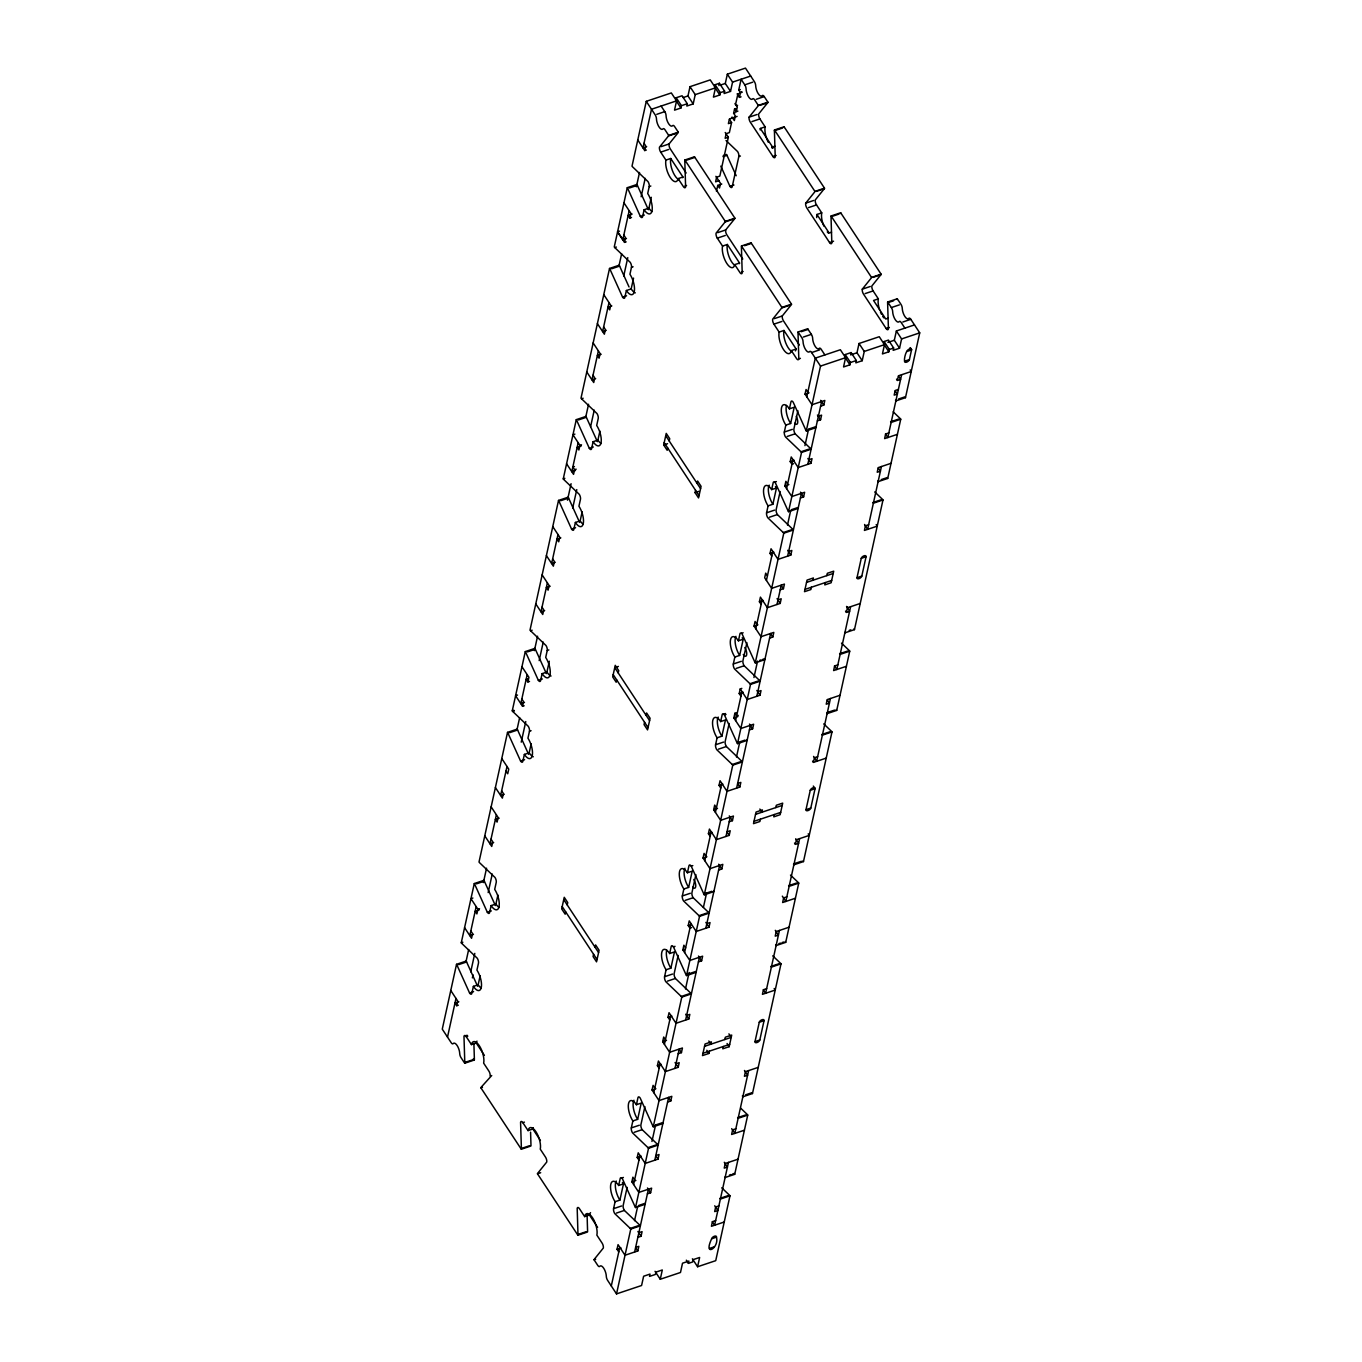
<?xml version="1.0" encoding="UTF-8"?>
<svg xmlns="http://www.w3.org/2000/svg" width="1362" height="1362" viewBox="0 0 1362 1362"><rect width="100%" height="100%" fill="white"/><g stroke="black" fill="none" stroke-linecap="round" stroke-linejoin="round"><path stroke-width="1.5" d="M911.587 349.642C906.683 345.982 903.755 358.598 904.606 361.202A2.758 1.396 -33.4 0 0 906.615 362.139A2.758 1.396 -33.4 0 0 909.407 359.585L911.587 349.642L910.276 347.65M477.619 986.309L466.604 961.964A3.677 1.464 71.5 0 0 466.127 961.095L456.525 964.313L442.275 1029.144L451.18 1042.679A3.677 1.464 71.5 0 0 453.154 1043.632A7.355 2.928 71.5 0 1 456.593 1044.79A7.355 2.928 71.5 0 1 459.505 1051.634L459.845 1054.597A3.677 1.464 71.5 0 0 461.037 1057.644L464.714 1063.228L474.317 1060.028A3.677 1.464 71.5 0 0 474.385 1059.244L473.891 1043.377M456.525 964.313A3.677 1.464 71.5 0 1 457.002 965.164L469.584 993.017A3.677 1.464 71.5 0 0 471.848 993.341L473.38 986.377A12.871 5.125 71.5 0 0 481.263 987.535A12.871 5.125 71.5 0 0 476.938 970.136L478.471 963.189A3.677 1.464 71.5 0 0 477.245 958.218L461.786 943.44A3.677 1.464 71.5 0 1 461.258 942.776L474.282 883.563L483.885 880.346A3.677 1.464 71.5 0 1 484.361 881.197L495.376 905.56M528.609 754.361L517.611 729.998A3.677 1.464 71.5 0 0 517.117 729.147L507.532 732.364L479.015 862.027A3.677 1.464 71.5 0 0 479.543 862.691L495.002 877.451A3.677 1.464 71.5 0 1 496.228 882.423L494.695 889.386A12.871 5.125 71.5 0 1 499.02 906.769A12.871 5.125 71.5 0 1 491.12 905.611L489.605 912.574A3.677 1.464 71.5 0 1 487.341 912.251L474.759 884.415A3.677 1.464 71.5 0 0 474.282 883.563M507.532 732.364A3.677 1.464 71.5 0 1 508.009 733.216L520.59 761.052A3.677 1.464 71.5 0 0 522.838 761.375L524.37 754.429A12.871 5.125 71.5 0 0 532.253 755.569A12.871 5.125 71.5 0 0 527.945 738.187L529.477 731.224A3.677 1.464 71.5 0 0 528.235 726.269L512.776 711.492A3.677 1.464 71.5 0 1 512.265 710.828L525.289 651.598L534.874 648.38A3.677 1.464 71.5 0 1 535.351 649.248L546.366 673.594M579.616 522.412L568.601 498.049A3.677 1.464 71.5 0 0 568.124 497.198L558.522 500.416L530.022 630.061A3.677 1.464 71.5 0 0 530.533 630.725L545.992 645.503A3.677 1.464 71.5 0 1 547.235 650.474L545.702 657.42A12.871 5.125 71.5 0 1 550.01 674.82A12.871 5.125 71.5 0 1 542.127 673.662L540.595 680.625A3.677 1.464 71.5 0 1 538.348 680.302L525.766 652.449A3.677 1.464 71.5 0 0 525.289 651.598M558.522 500.416A3.677 1.464 71.5 0 1 558.999 501.267L571.58 529.103A3.677 1.464 71.5 0 0 573.845 529.426L575.377 522.463A12.871 5.125 71.5 0 0 583.259 523.621A12.871 5.125 71.5 0 0 578.935 506.238L580.467 499.275A3.677 1.464 71.5 0 0 579.242 494.304L563.783 479.543A3.677 1.464 71.5 0 1 563.255 478.879L576.279 419.649L585.881 416.431A3.677 1.464 71.5 0 1 586.358 417.283L597.373 441.646M629.04 286.973L619.608 266.084A3.677 1.464 71.5 0 0 619.131 265.232L609.529 268.45L581.012 398.113A3.677 1.464 71.5 0 0 581.54 398.777L596.999 413.554A3.677 1.464 71.5 0 1 598.224 418.509L596.692 425.472A12.871 5.125 71.5 0 1 601.017 442.854A12.871 5.125 71.5 0 1 593.117 441.714L591.602 448.66A3.677 1.464 71.5 0 1 589.337 448.336L576.756 420.5A3.677 1.464 71.5 0 0 576.279 419.649M648.363 209.697L637.365 185.334A3.677 1.464 71.5 0 0 636.871 184.483L627.286 187.684L614.262 246.914A3.677 1.464 71.5 0 0 614.773 247.578L630.231 262.355A3.677 1.464 71.5 0 1 631.474 267.327L629.942 274.273A12.871 5.125 71.5 0 1 634.249 291.655A12.871 5.125 71.5 0 1 626.367 290.515L624.835 297.478A3.677 1.464 71.5 0 1 622.587 297.137L610.006 269.301A3.677 1.464 71.5 0 0 609.529 268.45M768.304 142.278A12.871 5.125 71.5 0 1 765.138 126.853L759.911 118.92A3.677 1.464 71.5 0 1 758.685 113.948L767.691 102.746A3.677 1.464 71.5 0 0 767.913 102.184L764.235 96.6A3.677 1.464 71.5 0 0 762.26 95.646A7.355 2.928 71.5 0 1 758.293 93.757A7.355 2.928 71.5 0 1 755.689 85.67A3.677 1.464 71.5 0 0 754.378 81.635L745.474 68.1L727.342 74.178L732.569 82.112L730.526 91.39L724.124 93.535L724.635 91.22L719.408 83.269L715.101 84.716L720.328 92.667L719.817 94.982L713.416 97.128L715.459 87.849L710.232 79.898L690.006 86.674L695.233 94.625L693.19 103.904L686.788 106.049L687.299 103.716L682.073 95.783L676.199 97.741L681.443 105.691L680.932 108.007L674.53 110.152L676.556 100.873L671.33 92.939L646.269 101.333L632.019 166.164A3.677 1.464 71.5 0 0 632.53 166.811L647.989 181.589A3.677 1.464 71.5 0 1 649.231 186.56L647.699 193.523A12.871 5.125 71.5 0 1 652.006 210.906A12.871 5.125 71.5 0 1 644.124 209.748L642.592 216.711A3.677 1.464 71.5 0 1 640.344 216.388L627.763 188.552A3.677 1.464 71.5 0 0 627.286 187.684M447.502 1037.095L455.998 998.431M476.189 906.615L469.805 935.609L473.465 934.383M496.381 814.799L489.997 843.793L493.657 842.567M507.005 766.483L500.62 795.476L504.28 794.25M527.179 674.667L520.812 703.66L524.472 702.434M547.371 582.851L541.003 611.844L544.647 610.619M557.994 534.517L551.627 563.51L555.287 562.285M578.186 442.701L571.802 471.695L575.462 470.469M598.378 350.885L591.993 379.879L595.654 378.653M609.001 302.568L602.617 331.562L606.277 330.336M626.469 238.52L622.809 239.746L629.176 210.752M465.974 961.81L468.664 949.535M483.391 882.576L486.557 868.173M516.913 730.083L519.637 717.723M534.398 650.627L537.564 636.207M567.46 500.195L571.087 483.714M585.847 416.619L588.554 404.259M618.91 266.169L621.634 253.826M636.377 186.781L639.527 172.463M458.33 1005.19L456.73 1005.718L457.734 1001.087L450.771 990.48M472.886 898.035L470.963 898.682L477.926 909.271L476.904 913.902L475.168 911.263L479.169 909.918M524.149 705.771L522.548 706.299L523.57 701.668L521.833 699.012M529.512 681.409L527.911 681.953L528.933 677.306L521.952 666.716M574.423 466.519L572.823 467.064L574.577 469.703L573.555 474.351L566.575 463.761M574.883 434.12L572.959 434.767L579.923 445.357L578.901 449.988L577.165 447.349L581.165 446.004M626.145 241.857L624.545 242.385L625.567 237.754L623.83 235.098M631.508 217.494L629.908 218.039L630.929 213.391L623.949 202.802M646.337 150.041L644.737 150.569L645.758 145.938L644.022 143.299M470.741 971.804L474.793 953.4M488.158 892.587L492.244 874.046M521.237 742.154L525.766 721.554M539.165 660.621L543.234 642.098M572.687 508.128L576.773 489.605M590.614 426.612L594.241 410.132M623.694 276.18L627.763 257.639M641.144 196.758L645.196 178.354M472.376 977.899L473.057 974.817M481.297 988.199A12.871 5.125 71.5 0 1 478.164 984.777L480.156 975.754M499.054 907.45A12.871 5.125 71.5 0 1 495.921 904.01L497.913 894.987M533.291 756.795A12.871 5.125 71.5 0 1 529.171 752.811L531.146 743.788M551.048 676.029A12.871 5.125 71.5 0 1 546.928 672.062L549.312 661.234M583.294 524.302A12.871 5.125 71.5 0 1 580.161 520.863L582.153 511.84M601.051 443.535A12.871 5.125 71.5 0 1 597.918 440.096L599.91 431.073M635.288 292.881A12.871 5.125 71.5 0 1 631.168 288.914L633.551 278.086M652.04 211.57A12.871 5.125 71.5 0 1 648.925 208.148L651.308 197.32M676.199 97.741L675.688 100.073L680.932 108.007M693.19 103.904L687.963 95.953L690.006 86.674M715.101 84.716L714.59 87.049L719.817 94.982M718.898 85.602L719.408 83.269M730.526 91.39L725.299 83.457L727.342 74.178M716.463 191.293L717.774 185.385L721.775 184.04M725.214 132.489L728.347 137.239L719.817 176.107L716.616 177.179L715.595 181.81L719.255 180.584M729.487 119.379L731.581 122.563L729.368 132.608L726.167 133.68L725.146 138.311L728.347 137.239M732.024 117.03L734.339 120.571L735.361 115.923L733.624 113.284L734.561 109.028L736.161 108.483M741.047 96.838L739.447 97.366L740.468 92.735L738.732 90.079L741.098 79.251L744.776 84.836A3.677 1.464 71.5 0 1 746.087 88.888A7.355 2.928 71.5 0 0 748.691 96.974A7.355 2.928 71.5 0 0 752.658 98.864A3.677 1.464 71.5 0 1 754.633 99.818L758.311 105.402A3.677 1.464 71.5 0 1 758.089 105.964L749.083 117.166A3.677 1.464 71.5 0 0 750.309 122.137L772.969 156.545A3.677 1.464 71.5 0 0 775.216 156.885L774.416 130.752A3.677 1.464 71.5 0 1 774.484 129.986L784.086 126.768L824.521 188.194A3.677 1.464 71.5 0 1 824.299 188.739L815.276 199.942A3.677 1.464 71.5 0 0 816.519 204.913L821.746 212.864A12.871 5.125 71.5 0 0 823.857 226.075M737.898 111.139L736.297 111.667L737.319 107.036L735.003 103.512M667.686 447.962L667.176 450.277L663.686 444.982L666.239 433.388L669.729 438.683L669.219 440.999M565.69 911.876L565.179 914.191L561.689 908.897L564.243 897.303L567.733 902.597L567.222 904.913M616.697 679.91L616.186 682.226L612.696 676.931L615.249 665.337L618.723 670.632L618.212 672.947M726.014 140.507L737.608 151.574A3.677 1.464 71.5 0 1 738.834 156.545L732.211 186.696A3.677 1.464 71.5 0 1 729.947 186.373L720.804 166.13M593.577 954.234L593.066 956.55L596.539 961.844L599.093 950.25L595.62 944.956L595.109 947.271M644.567 722.269L644.056 724.601L647.546 729.896L650.1 718.285L646.61 712.99L646.099 715.322M697.106 483.357L697.616 481.041L701.089 486.336L698.536 497.93L695.063 492.635L695.573 490.32M721.741 1187.8L729.47 1195.189A3.677 1.464 71.5 0 1 729.981 1195.836L715.731 1260.667L697.599 1266.745L699.642 1257.466L693.241 1259.612L692.73 1261.927L688.406 1263.374L688.917 1261.059L682.515 1263.204L680.489 1272.483L660.264 1279.258L662.307 1269.98L655.905 1272.125L655.394 1274.44L649.521 1276.398L650.032 1274.083L643.63 1276.228L641.587 1285.507L616.526 1293.9L630.776 1229.069A3.677 1.464 71.5 0 0 630.248 1228.405L614.79 1213.644A3.677 1.464 71.5 0 1 613.564 1208.673L615.096 1201.71A12.871 5.125 71.5 0 1 610.789 1184.327A12.871 5.125 71.5 0 1 618.671 1185.468L623.473 1183.867A12.871 5.125 71.5 0 0 622.434 1182.454M618.671 1185.468L620.204 1178.522A3.677 1.464 71.5 0 1 622.451 1178.845L635.032 1206.681A3.677 1.464 71.5 0 0 635.509 1207.532L645.111 1204.314A3.677 1.464 71.5 0 1 644.635 1203.463L638.642 1205.472M635.509 1207.532L648.533 1148.302A3.677 1.464 71.5 0 0 648.006 1147.655L632.547 1132.878A3.677 1.464 71.5 0 1 631.321 1127.906L632.853 1120.943A12.871 5.125 71.5 0 1 628.546 1103.561A12.871 5.125 71.5 0 1 636.429 1104.718L641.23 1103.101L637.654 1119.343L632.853 1120.943M636.429 1104.718L637.944 1097.755A3.677 1.464 71.5 0 1 640.208 1098.078L652.79 1125.914A3.677 1.464 71.5 0 0 653.266 1126.783L662.868 1123.565A3.677 1.464 71.5 0 1 662.511 1122.935M653.266 1126.783L681.783 997.12A3.677 1.464 71.5 0 0 681.255 996.456L665.797 981.679A3.677 1.464 71.5 0 1 664.571 976.707L666.086 969.761A12.871 5.125 71.5 0 1 661.779 952.378A12.871 5.125 71.5 0 1 669.661 953.519L674.462 951.919L670.887 968.144L666.086 969.761M669.661 953.519L671.194 946.556A3.677 1.464 71.5 0 1 673.441 946.896L675.041 946.352M695.744 971.736A3.677 1.464 71.5 0 0 696.118 972.366L686.516 975.584L699.54 916.354A3.677 1.464 71.5 0 0 699.012 915.69L683.554 900.929A3.677 1.464 71.5 0 1 682.328 895.958L683.843 888.994A12.871 5.125 71.5 0 1 679.536 871.612A12.871 5.125 71.5 0 1 687.418 872.753L692.219 871.152L688.644 887.394L683.843 888.994M687.418 872.753L688.951 865.806A3.677 1.464 71.5 0 1 691.198 866.13L692.798 865.585M713.62 891.191A3.677 1.464 71.5 0 0 713.875 891.599L704.273 894.817L732.773 765.155A3.677 1.464 71.5 0 0 732.262 764.508L716.804 749.73A3.677 1.464 71.5 0 1 715.561 744.759L717.093 737.795A12.871 5.125 71.5 0 1 712.786 720.413A12.871 5.125 71.5 0 1 720.668 721.571L725.469 719.953L721.894 736.195L717.093 737.795M720.668 721.571L722.2 714.607A3.677 1.464 71.5 0 1 724.448 714.931L726.048 714.403M746.87 740.009A3.677 1.464 71.5 0 0 747.108 740.417L737.506 743.635L750.53 684.405A3.677 1.464 71.5 0 0 750.002 683.741L734.544 668.963A3.677 1.464 71.5 0 1 733.318 663.992L734.85 657.046A12.871 5.125 71.5 0 1 730.543 639.663A12.871 5.125 71.5 0 1 738.425 640.804L743.226 639.204A12.871 5.125 71.5 0 0 742.188 637.774M738.425 640.804L739.958 633.841A3.677 1.464 71.5 0 1 742.205 634.181L754.786 662.017A3.677 1.464 71.5 0 0 755.263 662.868L764.865 659.651A3.677 1.464 71.5 0 1 764.388 658.799L762.788 659.327M755.263 662.868L783.78 533.206A3.677 1.464 71.5 0 0 783.252 532.542L767.793 517.764A3.677 1.464 71.5 0 1 766.568 512.81L768.083 505.847A12.871 5.125 71.5 0 1 763.776 488.464A12.871 5.125 71.5 0 1 771.658 489.605L776.459 488.005A12.871 5.125 71.5 0 0 775.438 486.592M771.658 489.605L773.19 482.659A3.677 1.464 71.5 0 1 775.438 482.982L788.036 510.818A3.677 1.464 71.5 0 0 788.513 511.669L798.115 508.452A3.677 1.464 71.5 0 1 797.638 507.6L791.237 509.746M788.513 511.669L801.537 452.439A3.677 1.464 71.5 0 0 801.009 451.775L785.551 437.015A3.677 1.464 71.5 0 1 784.325 432.043L785.84 425.08A12.871 5.125 71.5 0 1 781.533 407.698A12.871 5.125 71.5 0 1 789.415 408.855L794.216 407.238L790.641 423.48L785.84 425.08M789.415 408.855L790.947 401.892A3.677 1.464 71.5 0 1 793.195 402.216L805.793 430.051A3.677 1.464 71.5 0 0 806.27 430.903L815.872 427.702A3.677 1.464 71.5 0 1 815.497 427.072M615.096 1201.71L619.897 1200.109L623.473 1183.867M734.85 657.046L739.651 655.428L743.226 639.204M768.083 505.847L772.884 504.246L776.459 488.005M627.15 1187.358L623.166 1205.455A3.677 1.464 71.5 0 0 624.392 1210.426L639.851 1225.187A3.677 1.464 71.5 0 1 640.378 1225.851L630.776 1229.069M644.907 1106.608L640.923 1124.689A3.677 1.464 71.5 0 0 642.149 1129.66L657.608 1144.438A3.677 1.464 71.5 0 1 658.135 1145.084L648.533 1148.302M678.14 955.409L674.173 973.507A3.677 1.464 71.5 0 0 675.399 978.461L690.857 993.238A3.677 1.464 71.5 0 1 691.368 993.902L681.783 997.12M695.897 874.642L691.93 892.74A3.677 1.464 71.5 0 0 693.156 897.711L708.615 912.472A3.677 1.464 71.5 0 1 709.125 913.136L699.54 916.354M729.147 723.46L725.163 741.541A3.677 1.464 71.5 0 0 726.389 746.512L741.847 761.29A3.677 1.464 71.5 0 1 742.375 761.937L732.773 765.155M746.904 642.694L742.92 660.791A3.677 1.464 71.5 0 0 744.146 665.746L759.604 680.523A3.677 1.464 71.5 0 1 760.132 681.187L750.53 684.405M780.137 491.495L776.17 509.592A3.677 1.464 71.5 0 0 777.396 514.564L792.854 529.324A3.677 1.464 71.5 0 1 793.365 529.988L783.78 533.206M797.894 410.728L793.927 428.826A3.677 1.464 71.5 0 0 795.153 433.797L810.611 448.575A3.677 1.464 71.5 0 1 811.122 449.222L801.537 452.439M618.774 1251.933L617.037 1249.294L618.059 1244.647L625.022 1255.236L637.825 1250.946L638.846 1246.315L635.645 1247.388M647.41 1193.844L650.61 1192.772L651.632 1188.141L638.829 1192.414L631.866 1181.824L632.887 1177.194L634.624 1179.832M638.965 1160.118L637.212 1157.479L638.233 1152.831L645.213 1163.42L658.016 1159.13L659.038 1154.499L655.837 1155.572M667.601 1102.028L670.802 1100.956L671.824 1096.325L659.021 1100.598L652.058 1090.009L653.079 1085.378L654.816 1088.017M659.157 1068.302L657.403 1065.663L658.425 1061.015L665.388 1071.605L678.191 1067.314L679.212 1062.683L676.012 1063.756M678.225 1053.711L681.426 1052.639L682.447 1047.991L669.644 1052.281L662.681 1041.692L663.703 1037.044L665.439 1039.7M669.781 1019.985L668.027 1017.329L669.048 1012.698L676.029 1023.288L688.814 1018.997L689.836 1014.367L686.635 1015.439M698.417 961.895L701.617 960.823L702.639 956.175L689.836 960.465L682.856 949.876L683.877 945.228L685.631 947.884M691.555 927.624L689.955 928.169L688.219 925.513L689.24 920.882L696.203 931.472L709.006 927.182L710.028 922.551L706.827 923.623M718.608 870.08L721.809 869.007L722.813 864.359L710.028 868.65L703.047 858.06L704.069 853.412L705.805 856.068M710.147 836.353L708.41 833.697L709.432 829.066L716.395 839.656L729.198 835.366L730.219 830.735L727.019 831.807M729.232 821.746L732.433 820.673L733.454 816.042L720.651 820.333L713.671 809.743L714.692 805.095L716.429 807.751M720.77 788.019L719.034 785.38L720.055 780.732L727.019 791.339L739.821 787.049L740.843 782.401L737.642 783.473M749.406 729.93L752.607 728.857L753.629 724.226L740.826 728.517L733.863 717.927L734.884 713.279L736.484 712.752M740.962 696.22L739.208 693.564L740.23 688.934L741.83 688.389M769.598 638.114L772.799 637.041L773.82 632.411L761.017 636.701L754.054 626.111L755.076 621.464L756.812 624.119M761.154 604.405L759.4 601.749L760.422 597.118L767.402 607.707L780.188 603.417L781.209 598.769L778.008 599.842M771.777 556.071L770.024 553.432L771.045 548.784L778.025 559.373L790.811 555.083L791.833 550.452L788.632 551.525M800.413 497.981L803.614 496.909L804.636 492.261L791.833 496.551L784.852 485.962L785.874 481.331L787.628 483.97M793.552 463.727L791.952 464.255L790.215 461.616L791.237 456.968L798.2 467.558L811.003 463.267L812.024 458.636L808.824 459.709M820.605 406.165L823.806 405.093L824.827 400.445L812.024 404.735L805.044 394.146L806.066 389.515L807.802 392.154M611.3 1285.949L619.795 1247.303M633.602 1184.48L639.987 1155.487M653.794 1092.664L660.161 1063.671M664.418 1044.331L670.802 1015.337M684.609 952.515L690.977 923.521M704.801 860.699L711.168 831.705M715.425 812.382L721.792 783.388M735.599 720.566L741.984 691.573M755.791 628.75L762.158 599.757M766.414 580.433L772.799 551.44M786.606 488.617L792.973 459.624M806.798 396.802L815.293 358.138L840.354 349.745L845.581 357.678L843.555 366.957L849.939 364.812L850.45 362.496L845.223 354.563L851.097 352.588L856.323 360.538L855.813 362.854L862.214 360.709L864.257 351.43L859.03 343.496L879.256 336.72L884.483 344.654L882.44 353.933L888.841 351.788L889.352 349.472L884.125 341.539L888.433 340.091L893.659 348.025L893.149 350.34L899.55 348.212L901.593 338.934L896.366 330.983L914.498 324.905M806.27 430.903L820.52 366.089L811.616 352.554A3.677 1.464 71.5 0 0 809.624 351.6A7.355 2.928 71.5 0 1 805.674 349.711A7.355 2.928 71.5 0 1 803.052 341.624A3.677 1.464 71.5 0 0 801.758 337.572L798.081 331.987L807.683 328.77L811.36 334.354A3.677 1.464 71.5 0 1 812.654 338.406A7.355 2.928 71.5 0 0 815.259 346.493A7.355 2.928 71.5 0 0 819.226 348.383A3.677 1.464 71.5 0 1 821.218 349.336L824.895 354.92M634.539 1220.658L637.688 1206.357M651.955 1141.458L655.582 1124.978M685.495 988.948L689.104 972.485M703.405 907.433L706.589 893.012M736.484 757L739.651 742.579M753.952 677.544L757.578 661.064M787.491 525.051L790.658 510.631M804.942 445.629L808.551 429.268M634.624 1252.018L648.431 1189.196M654.816 1160.203L668.623 1097.38M674.99 1068.387L679.246 1049.063M685.614 1020.07L699.438 957.248M705.805 928.254L719.63 865.432M725.997 836.438L730.253 817.115M736.621 788.121L750.428 725.299M756.812 696.305L770.62 633.483M776.987 604.49L781.243 585.149M787.628 556.156L801.435 493.333M807.802 464.34L821.626 401.518M637.859 1237.343L641.059 1236.27L642.081 1231.623L638.88 1232.695M740.23 688.934L747.21 699.523L760.013 695.233L761.035 690.585L757.834 691.658M780.222 589.797L783.422 588.725L784.444 584.077L771.641 588.367L764.678 577.777L765.699 573.147L767.436 575.785M817.37 420.858L820.571 419.785L821.592 415.138L818.392 416.21M845.223 354.563L844.712 356.878L849.939 364.812M851.097 352.588L850.586 354.903L856.987 352.775L859.03 343.496M708.836 1041.011L710.93 1044.177L711.441 1041.862L705.039 1044.007L702.486 1055.601L708.887 1053.456L709.398 1051.141M760.405 819.192L759.894 821.507L753.492 823.652L756.046 812.058L762.448 809.913L761.937 812.229L759.843 809.045M811.394 587.226L810.884 589.559L804.482 591.687L807.036 580.093L813.437 577.948L812.927 580.28M723.273 1046.493L722.762 1048.808L729.164 1046.68L731.717 1035.069L725.316 1037.214L724.805 1039.529M774.263 814.544L773.769 816.86L780.154 814.714L782.707 803.12L776.306 805.265L775.795 807.581M825.27 582.578L824.759 584.911L831.16 582.766L833.714 571.172L827.313 573.3L826.802 575.632M884.125 341.539L883.615 343.854L888.841 351.788M899.55 348.212L894.323 340.262L896.366 330.983M766.653 988.642L763.452 989.714L762.431 994.345L775.233 990.055L774.178 988.471M795.663 838.805L798.609 843.282L795.408 844.355L796.429 839.707L809.232 835.417L808.194 833.833M826.223 758.106L813.437 762.397L814.442 757.749L817.643 756.676M846.415 612.389L847.436 607.758L846.551 606.43L849.616 611.317L846.415 612.389L845.53 611.061M864.581 524.472L865.449 525.8L864.427 530.431L877.23 526.141L876.192 524.557M898.511 376.184L900.605 379.368L897.405 380.441L898.426 375.793L911.229 371.52L910.191 369.919M711.662 1238.756C702.809 1257.518 719.425 1248.409 716.463 1237.156A2.758 1.396 -33.4 0 0 714.437 1236.219A2.758 1.396 -33.4 0 0 711.662 1238.756L716.463 1237.156M728.449 1162.399L714.624 1225.221L712.309 1221.697M748.623 1070.6L734.816 1133.405L731.683 1128.655M755.008 1041.589L759.264 1022.266A2.758 1.396 -33.4 0 1 762.039 1019.729A2.758 1.396 -33.4 0 1 764.048 1020.666L759.809 1039.989A2.758 1.396 -33.4 0 1 757.017 1042.526A2.758 1.396 -33.4 0 1 755.008 1041.589L759.809 1039.989M779.439 930.45L765.631 993.273L763.316 989.748M799.63 838.634L785.823 901.457L782.333 896.162M805.998 809.641L810.254 790.318A2.758 1.396 -33.4 0 1 813.029 787.764A2.758 1.396 -33.4 0 1 815.055 788.7L810.799 808.041A2.758 1.396 -33.4 0 1 808.024 810.577A2.758 1.396 -33.4 0 1 805.998 809.641L810.799 808.041M830.445 698.502L816.621 761.324L813.574 756.421M850.62 606.686L836.813 669.508L834.497 665.967M857.004 577.692L861.261 558.352A2.758 1.396 -33.4 0 1 864.036 555.815A2.758 1.396 -33.4 0 1 866.062 556.752L861.805 576.075A2.758 1.396 -33.4 0 1 859.013 578.629A2.758 1.396 -33.4 0 1 857.004 577.692L861.805 576.075M881.435 466.536L867.628 529.358L865.313 525.834M901.627 374.72L887.82 437.542L885.487 434.018M724.873 1177.108A3.677 1.464 71.5 0 0 725.129 1177.517L734.714 1174.316L747.738 1115.086A3.677 1.464 71.5 0 0 747.227 1114.422L740.775 1108.259M742.392 1095.916A3.677 1.464 71.5 0 0 742.869 1096.768L752.471 1093.55L780.988 963.887A3.677 1.464 71.5 0 0 780.46 963.223L772.731 955.835M775.642 944.717A3.677 1.464 71.5 0 0 776.119 945.568L785.721 942.351L798.745 883.121A3.677 1.464 71.5 0 0 798.217 882.457L790.488 875.085M793.518 864.189A3.677 1.464 71.5 0 0 793.876 864.802L803.478 861.584L831.978 731.939A3.677 1.464 71.5 0 0 831.467 731.275L823.738 723.886M826.751 712.99A3.677 1.464 71.5 0 0 827.126 713.62L836.711 710.402L849.735 651.172A3.677 1.464 71.5 0 0 849.224 650.508L841.495 643.119M844.627 632.445A3.677 1.464 71.5 0 0 844.883 632.853L854.468 629.636L882.985 499.973A3.677 1.464 71.5 0 0 882.457 499.309L874.727 491.937M877.758 481.024A3.677 1.464 71.5 0 0 878.115 481.654L887.718 478.437L900.742 419.224A3.677 1.464 71.5 0 0 900.214 418.56L893.2 411.835M895.515 400.275A3.677 1.464 71.5 0 0 895.873 400.905L905.475 397.687L919.725 332.856L910.82 319.321A3.677 1.464 71.5 0 0 908.846 318.368A7.355 2.928 71.5 0 1 904.879 316.478A7.355 2.928 71.5 0 1 902.274 308.391A3.677 1.464 71.5 0 0 900.963 304.356L897.286 298.772L887.683 301.972A3.677 1.464 71.5 0 0 887.615 302.756L888.416 328.872A3.677 1.464 71.5 0 1 886.168 328.548L863.525 294.124A3.677 1.464 71.5 0 1 862.282 289.17L871.305 277.95A3.677 1.464 71.5 0 0 871.51 277.405L881.112 274.188L840.694 212.761L831.092 215.979A3.677 1.464 71.5 0 0 831.024 216.762L831.824 242.879A3.677 1.464 71.5 0 1 829.56 242.555L806.917 208.131A3.677 1.464 71.5 0 1 805.691 203.159L814.697 191.957A3.677 1.464 71.5 0 0 814.919 191.395L824.521 188.194M661.098 106.049L664.775 111.633A3.677 1.464 71.5 0 1 666.069 115.685A7.355 2.928 71.5 0 0 668.163 122.921A7.355 2.928 71.5 0 0 671.892 126.138L673.032 125.423A3.677 1.464 71.5 0 1 674.633 126.615L678.31 132.199L668.708 135.417A3.677 1.464 71.5 0 1 668.487 135.962L659.463 147.181A3.677 1.464 71.5 0 0 660.706 152.152L665.933 160.086A12.871 5.125 71.5 0 0 670.24 177.469A12.871 5.125 71.5 0 0 678.123 178.626L682.924 177.009L670.734 158.486L665.933 160.086M661.064 146.636L669.065 143.963L678.089 132.744A3.677 1.464 71.5 0 0 678.31 132.199M678.123 178.626L683.349 186.56A3.677 1.464 71.5 0 0 685.614 186.883L684.797 160.767A3.677 1.464 71.5 0 1 684.882 160.001L694.484 156.783L734.901 218.192L725.299 221.41A3.677 1.464 71.5 0 1 725.078 221.972L716.072 233.174A3.677 1.464 71.5 0 0 717.297 238.146L722.541 246.079A12.871 5.125 71.5 0 0 726.848 263.479A12.871 5.125 71.5 0 0 734.731 264.62L739.532 263.019L727.342 244.479L722.541 246.079M717.672 232.647L725.674 229.957L734.68 218.754A3.677 1.464 71.5 0 0 734.901 218.192M734.731 264.62L739.958 272.57A3.677 1.464 71.5 0 0 742.205 272.894L741.405 246.76A3.677 1.464 71.5 0 1 741.473 245.994L751.075 242.776L791.509 304.203L781.907 307.42A3.677 1.464 71.5 0 1 781.686 307.965L772.68 319.185A3.677 1.464 71.5 0 0 773.905 324.139L779.132 332.09A12.871 5.125 71.5 0 0 783.456 349.472A12.871 5.125 71.5 0 0 791.339 350.613L796.14 349.012L783.933 330.472L779.132 332.09M774.28 318.64L782.282 315.967L791.288 304.748A3.677 1.464 71.5 0 0 791.509 304.203M881.112 274.188A3.677 1.464 71.5 0 1 880.891 274.732L871.884 285.952A3.677 1.464 71.5 0 0 873.127 290.923L878.354 298.857A12.871 5.125 71.5 0 0 879.58 309.736M491.716 1075.52L481.109 1087.268A3.677 1.464 71.5 0 0 480.888 1087.812L521.305 1149.239L530.908 1146.021A3.677 1.464 71.5 0 0 530.976 1145.238L530.584 1132.18M683.162 97.57L687.963 95.953M720.498 85.057L725.299 83.457M676.556 100.873L651.496 109.266L643 147.93L646.644 146.704M695.233 94.625L715.459 87.849M732.569 82.112L750.7 76.051M681.443 105.691L687.299 103.716M720.328 92.667L724.635 91.22M656.773 114.323L664.775 111.633M744.776 84.836L752.777 82.163M738.732 90.079L740.332 89.552M740.468 92.735L742.069 92.19M756.233 99.29L764.235 96.6M733.624 113.284L735.225 112.74M758.311 105.402L767.913 102.184M668.487 135.962L676.488 133.289M759.69 105.419L767.691 102.746M737.08 116.417L729.402 118.988L728.381 123.636L731.581 122.563M749.083 117.166L757.085 114.493M660.706 152.152L668.708 149.462M751.909 121.593L759.911 118.92M760.132 129.935A12.871 5.125 71.5 0 1 760.337 128.471L765.138 126.853M686.397 160.239L694.399 157.549A3.677 1.464 71.5 0 1 694.484 156.783M774.416 130.752L782.418 128.079M723.29 155.54L726.491 154.468A3.677 1.464 71.5 0 1 726.967 155.319L736.195 175.732M629.363 188.007L637.365 185.334M722.967 156.664L726.967 155.319M649.231 186.56L650.832 186.015M738.834 156.545L740.434 156.017M772.169 148.203A12.871 5.125 71.5 0 0 772.543 146.994L774.944 146.194M684.95 186.032L686.55 185.487M772.969 156.545L776.17 155.472M644.124 209.748L648.925 208.148M632.155 214.055L628.154 215.383L629.908 218.039M640.344 216.388L644.345 215.043M729.947 186.373L733.948 185.028M624.545 242.385L617.582 231.795L619.506 231.165M614.773 247.578L616.373 247.05M725.078 221.972L733.079 219.282M816.298 191.412L824.299 188.739M805.691 203.159L813.676 200.486M611.606 268.774L619.608 266.084M717.297 238.146L725.299 235.473M808.517 207.603L816.519 204.913M631.474 267.327L633.075 266.782M816.689 217.597A12.871 5.125 71.5 0 1 816.945 214.464L821.746 212.864M744.605 245.688L751.007 243.56A3.677 1.464 71.5 0 1 751.075 242.776M833.016 216.081L839.009 214.072M626.367 290.515L631.168 288.914M622.587 297.137L626.588 295.809M611.81 305.922L607.98 307.199L609.716 309.855L610.738 305.207L603.775 294.618M831.535 232.187L829.135 233.004L816.945 214.464M741.558 272.025L743.158 271.498M829.56 242.555L833.561 241.21M601.187 354.239L597.356 355.533L599.093 358.172L600.114 353.541L593.151 342.952M781.686 307.965L789.688 305.292M872.889 277.422L880.891 274.732M862.282 289.17L870.284 286.48M773.905 324.139L781.907 321.466M865.125 293.596L873.127 290.923M878.354 298.857L873.553 300.474L885.743 318.997L888.143 318.197M581.54 398.777L583.14 398.232M801.214 331.698L807.615 329.553A3.677 1.464 71.5 0 1 807.683 328.77M887.615 302.756L893.625 300.747M803.359 337.044L811.36 334.354M887.683 301.972L891.361 307.557L899.363 304.884M578.356 419.973L586.358 417.283M811.616 352.554L819.618 349.881M902.819 322.011L910.82 319.321M886.168 328.548L889.369 327.476M791.339 350.613L796.566 358.564A3.677 1.464 71.5 0 0 798.813 358.887L800.413 358.359M579.923 445.357L581.523 444.812M887.922 342.407L894.323 340.262M593.117 441.714L597.918 440.096M820.52 366.089L845.581 357.678M864.257 351.43L884.483 344.654M901.593 338.934L919.725 332.856M589.337 448.336L593.338 446.991M850.45 362.496L856.323 360.538M889.352 349.472L893.659 348.025M906.734 351.532L911.536 349.932L910.225 347.94M574.577 469.703L576.177 469.175M805.044 394.146L809.045 392.818M904.606 361.202L909.407 359.585M663.686 444.982L667.533 443.689M563.255 478.879L564.855 478.334M560.599 500.722L568.601 498.049M898.392 389.413L895.192 390.485L894.17 395.133L897.371 394.061L895.294 390.877M784.325 432.043L792.326 429.37M808.994 428.979L815.395 426.834M898.597 398.964L904.998 396.836A3.677 1.464 71.5 0 0 905.475 397.687M787.151 436.47L795.153 433.797M575.377 522.463L580.161 520.863M801.009 451.775L809.011 449.102M898.614 419.087L890.612 421.777A3.677 1.464 71.5 0 1 891.14 422.424L900.742 419.224M571.58 529.103L575.581 527.758M695.063 492.635L698.893 491.359M560.821 537.871L556.973 539.165L558.726 541.804L559.731 537.173L552.768 526.583M790.215 461.616L794.216 460.271M888.841 432.912L885.64 433.984L884.619 438.615L897.422 434.325M774.791 482.114L776.391 481.586M784.852 485.962L788.853 484.617M891.037 463.318L878.235 467.609L877.213 472.256L880.414 471.184L878.337 468M766.568 512.81L774.569 510.12M550.197 586.205L546.349 587.482L548.103 590.138L549.107 585.49L542.144 574.9M881.248 479.594L887.241 477.585A3.677 1.464 71.5 0 0 887.718 478.437M769.394 517.237L777.396 514.564M783.252 532.542L791.254 529.869M880.856 499.854L872.855 502.527A3.677 1.464 71.5 0 1 873.382 503.191L882.985 499.973M530.533 630.725L532.133 630.197M770.024 553.432L773.871 552.138M865.449 525.8L868.65 524.728M527.366 651.921L535.351 649.248M547.235 650.474L548.835 649.929M861.261 558.352L866.062 556.752M806.559 582.408L833.221 573.47M542.127 673.662L546.928 672.062M527.758 678.77L526.158 679.298L527.911 681.953M759.4 601.749L763.248 600.455M805.027 589.371L831.688 580.433M538.348 680.302L542.348 678.957M517.509 695.063L515.585 695.71L522.548 706.299M618.399 666.427L614.739 667.652L649.589 720.617M754.054 626.111L757.885 624.817M741.541 633.313L743.141 632.768M512.265 710.828L513.866 710.3M512.776 711.492L514.376 710.947M847.436 607.758L860.222 603.468M509.609 732.688L517.611 729.998M529.477 731.224L531.078 730.696M733.318 663.992L741.32 661.319M759.587 660.4L761.188 659.872M849.19 630.385L850.79 629.857M736.144 668.436L744.146 665.746M524.37 754.429L529.171 752.811M750.002 683.741L758.004 681.051M847.624 651.053L839.622 653.726A3.677 1.464 71.5 0 1 840.133 654.39L849.735 651.172M520.59 761.052L524.591 759.724M739.208 693.564L743.209 692.219M837.834 664.86L834.634 665.933L833.612 670.581L846.415 666.29M723.801 714.063L725.401 713.535M738.221 715.39L736.621 715.935L734.884 713.279M733.863 717.927L737.863 716.582M840.048 695.284L827.245 699.574L826.223 704.205L829.424 703.132L827.33 699.966M715.561 744.759L723.562 742.086M499.19 818.153L495.359 819.447L497.096 822.086L498.117 817.455L491.154 806.866M738.63 742.239L745.031 740.094M828.249 712.224L834.634 710.079M718.404 749.185L726.389 746.512M732.262 764.508L740.247 761.818M821.865 734.493L829.867 731.803M831.978 731.939L822.376 735.139A3.677 1.464 71.5 0 0 822.001 734.629M719.034 785.38L722.864 784.086M476.359 883.87L484.361 881.197M713.671 809.743L717.519 808.449M810.254 790.318L815.055 788.7L813.318 786.061M755.552 814.357L782.231 805.436M477.926 909.271L479.526 908.726M491.12 905.611L495.921 904.01M708.41 833.697L712.241 832.42M754.02 821.32L780.698 812.382M487.341 912.251L491.341 910.906M703.047 858.06L706.895 856.766M461.258 942.776L462.859 942.249M458.602 964.636L466.604 961.964M682.328 895.958L690.33 893.268M705.397 893.438L711.798 891.293M794.999 863.423L801.401 861.278M685.154 900.384L693.156 897.711M473.38 986.377L478.164 984.777M699.012 915.69L707.014 913.017M796.617 883.002L788.615 885.675A3.677 1.464 71.5 0 1 789.143 886.339L798.745 883.121M469.584 993.017L473.584 991.672M458.824 1001.785L454.976 1003.062L456.73 1005.718M688.219 925.513L689.819 924.985M786.844 896.826L783.644 897.898L782.622 902.529L795.425 898.239M682.856 949.876L684.456 949.331M789.041 927.233L776.238 931.523L775.216 936.171L778.417 935.098L775.284 930.331M465.583 1035.801L467.183 1035.273M464.714 1063.228A3.677 1.464 71.5 0 0 464.782 1062.462L463.982 1036.346A3.677 1.464 71.5 0 1 466.23 1036.669L467.83 1036.124M664.571 976.707L672.573 974.034M466.23 1036.669L471.456 1044.603L476.257 1043.003A12.871 5.125 71.5 0 1 476.989 1041.13M687.64 974.188L695.641 971.515M778.843 943.645L780.443 943.1M782.043 942.572L783.644 942.027M667.397 981.151L675.399 978.461M464.782 1062.462L472.784 1059.789M681.255 996.456L689.257 993.766M778.86 963.768L770.858 966.441A3.677 1.464 71.5 0 1 771.386 967.105L780.988 963.887M668.027 1017.329L671.875 1016.052M480.888 1087.812L482.488 1087.285M662.681 1041.692L666.512 1040.398M759.264 1022.266L764.048 1020.666M704.563 1046.322L731.224 1037.384L728.908 1033.86M657.403 1065.663L661.251 1064.369M703.03 1053.269L729.692 1044.348M521.305 1149.239A3.677 1.464 71.5 0 0 521.391 1148.455L520.573 1122.339A3.677 1.464 71.5 0 1 522.838 1122.663L524.438 1122.135M522.838 1122.663L528.064 1130.613L532.865 1128.996A12.871 5.125 71.5 0 1 533.291 1127.685M652.058 1090.009L655.888 1088.732M758.225 1067.382L745.423 1071.656L744.418 1076.303L747.619 1075.231L744.469 1070.464M521.391 1148.455L529.375 1145.783M631.321 1127.906L639.323 1125.233M655.99 1124.842L662.392 1122.714M745.593 1094.844L751.994 1092.699M634.147 1132.333L642.149 1129.66M587.09 1214.921L587.584 1231.248A3.677 1.464 71.5 0 1 587.516 1232.014L577.914 1235.232L537.479 1173.806L540.68 1172.733M648.006 1147.655L656.007 1144.965M745.627 1114.95L737.625 1117.64A3.677 1.464 71.5 0 1 738.136 1118.304L747.738 1115.086M637.212 1157.479L641.213 1156.134M735.838 1128.775L732.637 1129.847L731.615 1134.478L744.418 1130.205M621.787 1177.977L623.387 1177.449M631.866 1181.824L635.867 1180.496M738.051 1159.198L725.248 1163.471L724.226 1168.119L727.427 1167.047L724.295 1162.28M577.914 1235.232A3.677 1.464 71.5 0 0 577.982 1234.466L577.182 1208.332A3.677 1.464 71.5 0 1 579.429 1208.673L584.656 1216.606L589.457 1215.006A12.871 5.125 71.5 0 1 590.546 1212.657M613.564 1208.673L621.566 1205.983M729.436 1175.065L731.036 1174.521M732.637 1173.993L734.237 1173.448A3.677 1.464 71.5 0 0 734.714 1174.316M616.39 1213.099L624.392 1210.426M577.982 1234.466L585.983 1231.776M630.248 1228.405L638.25 1225.732M727.87 1195.717L719.868 1198.39A3.677 1.464 71.5 0 1 720.379 1199.054L729.981 1195.836M718.881 1205.898L715.68 1206.97L714.658 1211.601L717.859 1210.546L714.727 1205.779M617.037 1249.294L621.038 1247.95M616.526 1293.9L607.622 1280.365A3.677 1.464 71.5 0 1 606.311 1276.33A7.355 2.928 71.5 0 0 603.707 1268.243A7.355 2.928 71.5 0 0 599.74 1266.354A3.677 1.464 71.5 0 1 597.765 1265.4L594.087 1259.816L595.688 1259.271M715.646 1220.59L712.445 1221.663L711.424 1226.294L724.226 1222.02M709.534 1248.426L714.335 1246.809M741.745 91.969L737.863 94.148L735.582 104.38A2.758 1.396 -33.4 0 0 737.591 105.317M774.484 129.986L814.919 191.395M831.092 215.979L871.51 277.405M904.896 328.123L901.218 322.539A3.677 1.464 71.5 0 0 899.243 321.585A7.355 2.928 71.5 0 1 895.277 319.695A7.355 2.928 71.5 0 1 892.672 311.609A3.677 1.464 71.5 0 0 891.361 307.557M760.337 128.471L772.543 146.994M737.131 93.842L739.447 97.366M734.561 109.028L736.297 111.667M896.536 379.113L897.405 380.441M856.987 352.775L862.214 360.709M715.884 176.328L720.532 183.393L719.511 188.024L717.774 185.385M646.269 101.333L655.173 114.851A3.677 1.464 71.5 0 1 656.467 118.903A7.355 2.928 71.5 0 0 658.561 126.138A7.355 2.928 71.5 0 0 662.29 129.356L663.43 128.641A3.677 1.464 71.5 0 1 665.031 129.833L668.708 135.417M684.882 160.001L725.299 221.41M741.473 245.994L781.907 307.42M686.159 173.025L670.308 148.935A3.677 1.464 71.5 0 1 669.065 143.963M742.767 259.018L726.899 234.928A3.677 1.464 71.5 0 1 725.674 229.957M799.358 345.029L783.508 320.921A3.677 1.464 71.5 0 1 782.282 315.967M820.656 400.326L823.806 405.093M637.774 139.98L644.737 150.569M817.438 415.018L820.571 419.785M807.87 458.5L811.003 463.267M800.481 492.142L803.614 496.909M617.582 231.795L622.809 239.746M787.679 550.316L790.811 555.083M781.328 585.541L783.422 588.725M603.638 326.914L605.375 329.57L604.37 334.201L597.39 323.611M777.055 598.65L780.188 603.417M665.729 435.704L700.579 488.652M664.196 442.667L699.047 495.615M770.705 633.875L772.799 637.041M593.015 375.248L594.751 377.887L593.73 382.535L586.767 371.945M812.552 761.069L813.437 762.397M756.863 690.466L760.013 695.233M749.475 724.09L752.607 728.857M794.54 843.027L795.408 844.355M737.727 783.865L739.821 787.049M729.283 815.906L732.433 820.673M552.649 558.88L554.385 561.519L553.364 566.166L546.4 555.577M727.104 832.182L729.198 835.366M613.206 674.616L648.057 727.563M718.659 864.24L721.809 869.007M542.025 607.197L543.761 609.853L542.74 614.483L535.777 603.894M705.874 922.414L709.006 927.182M698.485 956.056L701.617 960.823M727.07 1043.496L729.164 1046.68M685.682 1014.23L688.814 1018.997M706.81 1050.289L708.887 1053.456M501.778 758.532L508.741 769.121L507.72 773.769L505.983 771.113M679.332 1049.455L681.426 1052.639M501.642 790.828L503.378 793.484L502.374 798.115L495.393 787.525M675.058 1062.564L678.191 1067.314M563.732 899.618L598.582 952.566M562.2 906.581L597.05 959.529M668.708 1097.772L670.802 1100.956M491.018 839.162L492.755 841.801L491.733 846.449L484.77 835.859M655.922 1155.963L658.016 1159.13M647.478 1188.004L650.61 1192.772M692.373 1258.811L697.599 1266.745M470.826 930.978L472.58 933.617L471.558 938.265L464.578 927.675M686.329 1260.19L688.406 1263.374M637.91 1231.503L641.059 1236.27M655.037 1271.308L660.264 1279.258M635.731 1247.779L637.825 1250.946M476.257 1043.003L484.395 1055.363M532.865 1128.996L540.408 1140.471M589.457 1215.006L597.595 1227.349M473.397 1058.632L474.317 1060.028M724.448 714.931L737.029 742.767A3.677 1.464 71.5 0 0 737.506 743.635M691.198 866.13L703.796 893.966A3.677 1.464 71.5 0 0 704.273 894.817M673.441 946.896L686.039 974.732A3.677 1.464 71.5 0 0 686.516 975.584M798.813 358.887L798.013 332.771A3.677 1.464 71.5 0 1 798.081 331.987M739.651 655.428A12.871 5.125 71.5 0 1 735.957 636.343M721.894 736.195A12.871 5.125 71.5 0 1 718.2 717.093M790.641 423.48A12.871 5.125 71.5 0 1 786.504 405.45M772.884 504.246A12.871 5.125 71.5 0 1 769.207 485.144M791.884 351.617A12.871 5.125 71.5 0 1 785.568 342.475A12.871 5.125 71.5 0 1 783.933 330.472M796.14 349.012A12.871 5.125 71.5 0 1 795.408 350.885M734.646 265.215A12.871 5.125 71.5 0 1 727.342 244.479M739.532 263.019A12.871 5.125 71.5 0 1 739.345 263.7M678.668 179.614A12.871 5.125 71.5 0 1 672.351 170.471A12.871 5.125 71.5 0 1 670.734 158.486M682.924 177.009A12.871 5.125 71.5 0 1 682.737 177.707M688.644 887.394A12.871 5.125 71.5 0 1 684.967 868.292M670.887 968.144A12.871 5.125 71.5 0 1 666.75 950.131M637.654 1119.343A12.871 5.125 71.5 0 1 633.96 1100.241M619.897 1200.109A12.871 5.125 71.5 0 1 616.203 1181.007M537.479 1173.806A3.677 1.464 71.5 0 1 537.701 1173.261L546.724 1162.058A3.677 1.464 71.5 0 0 545.481 1157.087L540.254 1149.136A12.871 5.125 71.5 0 0 535.947 1131.754A12.871 5.125 71.5 0 0 528.064 1130.613M490.116 1076.048A3.677 1.464 71.5 0 0 488.873 1071.077L483.646 1063.143A12.871 5.125 71.5 0 0 479.339 1045.761A12.871 5.125 71.5 0 0 471.456 1044.603M594.087 1259.816A3.677 1.464 71.5 0 1 594.309 1259.254L603.315 1248.052A3.677 1.464 71.5 0 0 602.089 1243.08L596.862 1235.147A12.871 5.125 71.5 0 0 592.538 1217.764A12.871 5.125 71.5 0 0 584.656 1216.606M796.259 416.346A5.516 2.196 71.5 0 1 797.638 423.02A5.516 2.196 71.5 0 1 794.744 423.19M784.018 127.534A3.677 1.464 71.5 0 1 784.086 126.768M897.217 299.538A3.677 1.464 71.5 0 1 897.286 298.772M840.609 213.545A3.677 1.464 71.5 0 1 840.694 212.761M773.139 148.015A12.871 5.125 71.5 0 1 771.931 147.164M828.522 233.174A12.871 5.125 71.5 0 1 827.279 231.898M883.887 317.891A12.871 5.125 71.5 0 1 882.661 316.239M881.503 314.281A12.871 5.125 71.5 0 1 880.465 312.085M836.711 710.402A3.677 1.464 71.5 0 1 836.234 709.551M854.468 629.636A3.677 1.464 71.5 0 1 853.991 628.784M744.793 647.529A5.516 2.196 71.5 0 1 746.631 654.969A5.516 2.196 71.5 0 1 743.26 654.492M785.721 942.351A3.677 1.464 71.5 0 1 785.244 941.5M803.478 861.584A3.677 1.464 71.5 0 1 803.001 860.733M693.786 879.477A5.516 2.196 71.5 0 1 695.693 886.594A5.516 2.196 71.5 0 1 692.747 887.105M752.471 1093.55A3.677 1.464 71.5 0 1 752.113 1092.92"/></g></svg>
